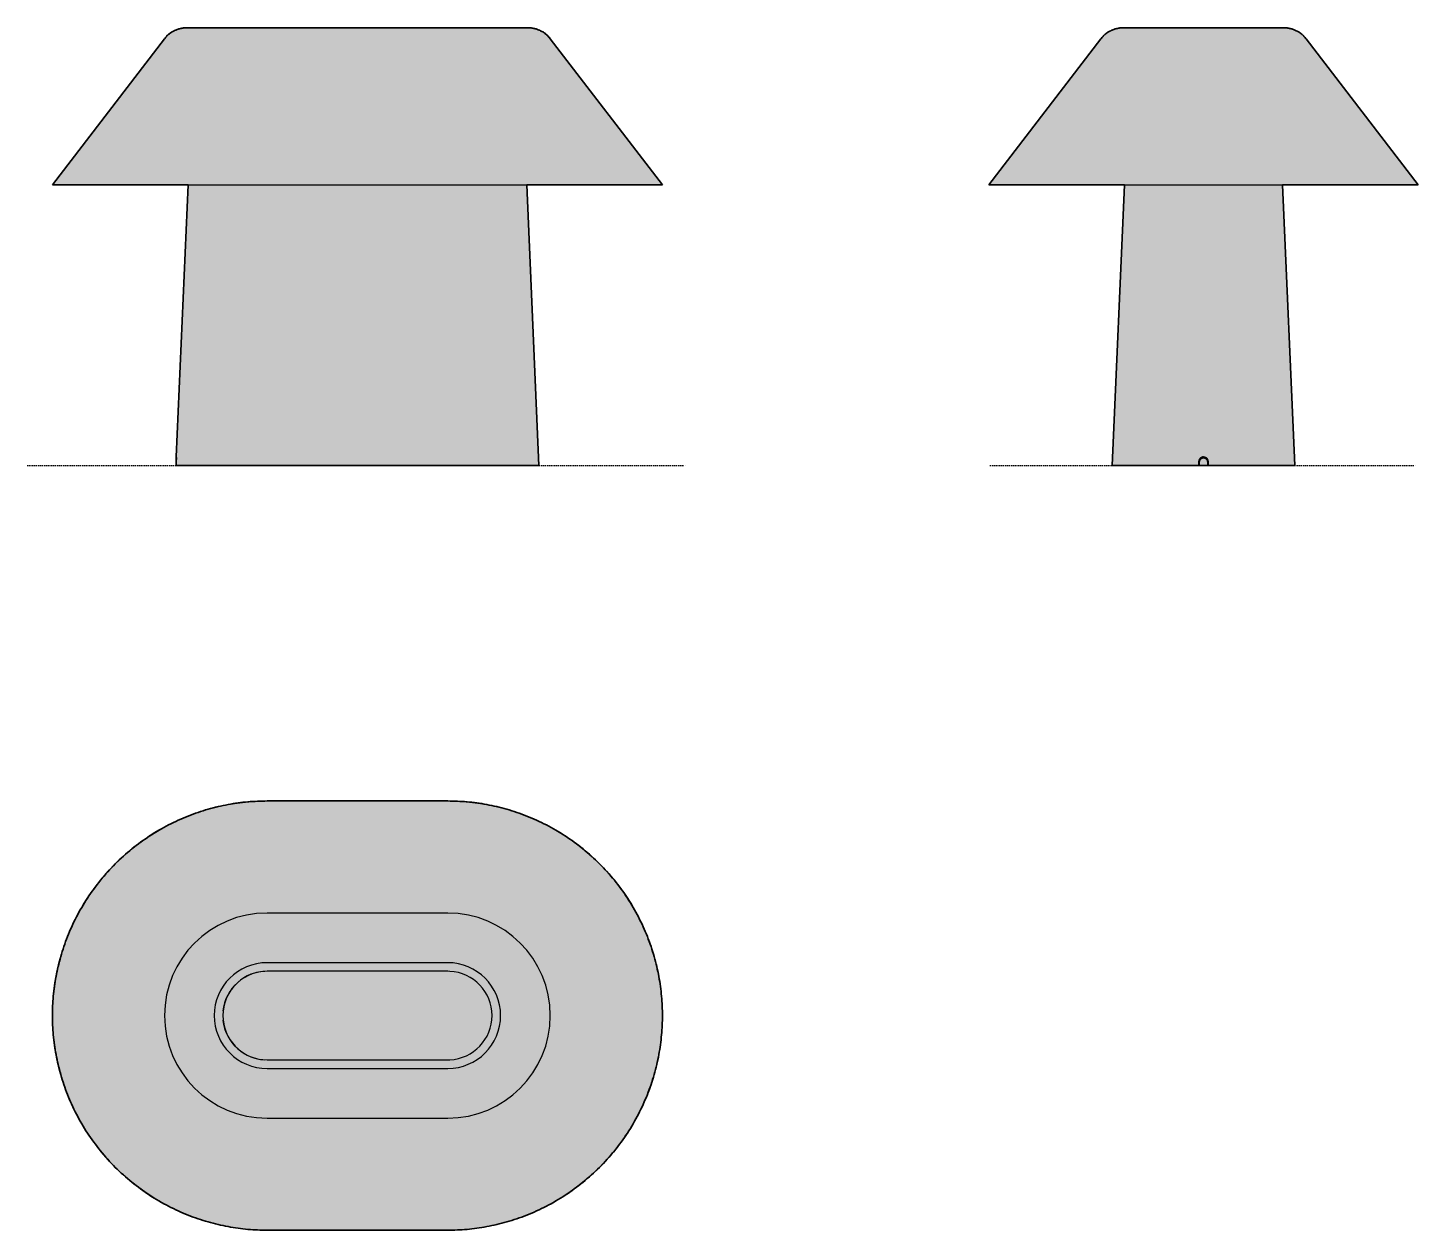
# Model space of a CAD drawing. Header units: millimetres. Extents: x 0 to 724, y -398 to 228.
import ezdxf

# ---------------------------------------------------------------- set-up
doc = ezdxf.new("R2010")
doc.units = ezdxf.units.MM
doc.linetypes.add('Dots', pattern=[1, 0, -1])
doc.layers.add('Blocks', color=7, linetype='Continuous')
doc.layers.add('Blocks$Fill', color=7, linetype='Continuous', true_color=0xffffff)
for name, color, linetype, lineweight, true_color in [('Blocks$Inner', 7, 'Continuous', 25, 0x007f00), ('Blocks$Outline', 7, 'Continuous', 35, 0xff3f3f), ('Groud', 7, 'Dots', 25, 0x243775)]:
    doc.layers.add(name, color=color, linetype=linetype, lineweight=lineweight, true_color=true_color)

# ---------------------------------------------------------------- blocks, each defined once
blk = doc.blocks.new('Drome Table Lamp Top')
at = {"layer": 'Blocks$Fill'}
blk.add_hatch(color=256, dxfattribs=at).paths.add_polyline_path([(111.74, 111.74), (109.26, 111.71), (106.76, 111.63), (104.24, 111.49), (101.7, 111.29), (99.14, 111.03), (96.58, 110.71), (94, 110.32), (91.41, 109.87), (88.81, 109.36), (86.21, 108.78), (83.6, 108.14), (80.99, 107.43), (78.39, 106.65), (75.79, 105.8), (73.19, 104.88), (70.61, 103.89), (68.04, 102.84), (65.48, 101.71), (62.94, 100.52), (60.42, 99.26), (57.92, 97.92), (55.45, 96.52), (53.01, 95.06), (50.59, 93.52), (48.22, 91.93), (45.87, 90.26), (43.57, 88.54), (41.31, 86.75), (39.09, 84.9), (36.92, 82.99), (34.8, 81.03), (32.73, 79.01), (30.71, 76.94), (28.75, 74.82), (26.84, 72.65), (24.99, 70.43), (23.2, 68.17), (21.48, 65.86), (19.81, 63.52), (18.21, 61.14), (16.68, 58.73), (15.21, 56.29), (13.81, 53.82), (12.48, 51.32), (11.22, 48.8), (10.03, 46.26), (8.9, 43.7), (7.85, 41.13), (6.86, 38.55), (5.94, 35.95), (5.09, 33.35), (4.31, 30.75), (3.6, 28.14), (2.96, 25.53), (2.38, 22.93), (1.87, 20.33), (1.42, 17.74), (1.03, 15.16), (0.71, 12.59), (0.45, 10.04), (0.25, 7.5), (0.11, 4.98), (0.03, 2.48), (0, 0), (0.03, -2.48), (0.11, -4.98), (0.25, -7.5), (0.45, -10.04), (0.71, -12.59), (1.03, -15.16), (1.42, -17.74), (1.87, -20.33), (2.38, -22.93), (2.96, -25.53), (3.6, -28.14), (4.31, -30.75), (5.09, -33.35), (5.94, -35.95), (6.86, -38.55), (7.85, -41.13), (8.9, -43.7), (10.03, -46.26), (11.22, -48.8), (12.48, -51.32), (13.81, -53.82), (15.21, -56.29), (16.68, -58.73), (18.21, -61.14), (19.81, -63.52), (21.48, -65.86), (23.2, -68.17), (24.99, -70.43), (26.84, -72.65), (28.75, -74.82), (30.71, -76.94), (32.73, -79.01), (34.8, -81.03), (36.92, -82.99), (39.09, -84.9), (41.31, -86.75), (43.57, -88.54), (45.87, -90.26), (48.22, -91.93), (50.59, -93.52), (53.01, -95.06), (55.45, -96.52), (57.92, -97.92), (60.42, -99.26), (62.94, -100.52), (65.48, -101.71), (68.04, -102.84), (70.61, -103.89), (73.19, -104.88), (75.79, -105.8), (78.39, -106.65), (80.99, -107.43), (83.6, -108.14), (86.21, -108.78), (88.81, -109.36), (91.41, -109.87), (94, -110.32), (96.58, -110.71), (99.14, -111.03), (101.7, -111.29), (104.24, -111.49), (106.76, -111.63), (109.26, -111.71), (111.74, -111.74), (158.74, -111.74), (205.74, -111.74), (208.22, -111.71), (210.72, -111.63), (213.24, -111.49), (215.78, -111.29), (218.33, -111.03), (220.9, -110.71), (223.48, -110.32), (226.07, -109.87), (228.67, -109.36), (231.27, -108.78), (233.88, -108.14), (236.48, -107.43), (239.09, -106.65), (241.69, -105.8), (244.28, -104.88), (246.87, -103.89), (249.44, -102.84), (252, -101.71), (254.54, -100.52), (257.06, -99.26), (259.56, -97.92), (262.03, -96.52), (264.47, -95.06), (266.88, -93.52), (269.26, -91.93), (271.6, -90.26), (273.91, -88.54), (276.17, -86.75), (278.38, -84.9), (280.56, -82.99), (282.68, -81.03), (284.75, -79.01), (286.77, -76.94), (288.73, -74.82), (290.64, -72.65), (292.49, -70.43), (294.28, -68.17), (296, -65.86), (297.66, -63.52), (299.26, -61.14), (300.8, -58.73), (302.26, -56.29), (303.66, -53.82), (304.99, -51.32), (306.26, -48.8), (307.45, -46.26), (308.58, -43.7), (309.63, -41.13), (310.62, -38.55), (311.54, -35.95), (312.38, -33.35), (313.16, -30.75), (313.88, -28.14), (314.52, -25.53), (315.1, -22.93), (315.61, -20.33), (316.06, -17.74), (316.44, -15.16), (316.77, -12.59), (317.03, -10.04), (317.23, -7.5), (317.37, -4.98), (317.45, -2.48), (317.48, 0), (317.45, 2.48), (317.37, 4.98), (317.23, 7.5), (317.03, 10.04), (316.77, 12.59), (316.44, 15.16), (316.06, 17.74), (315.61, 20.33), (315.1, 22.93), (314.52, 25.53), (313.88, 28.14), (313.16, 30.75), (312.38, 33.35), (311.54, 35.95), (310.62, 38.55), (309.63, 41.13), (308.58, 43.7), (307.45, 46.26), (306.26, 48.8), (304.99, 51.32), (303.66, 53.82), (302.26, 56.29), (300.8, 58.73), (299.26, 61.14), (297.66, 63.52), (296, 65.86), (294.28, 68.17), (292.49, 70.43), (290.64, 72.65), (288.73, 74.82), (286.77, 76.94), (284.75, 79.01), (282.68, 81.03), (280.56, 82.99), (278.38, 84.9), (276.17, 86.75), (273.91, 88.54), (271.6, 90.26), (269.26, 91.93), (266.88, 93.52), (264.47, 95.06), (262.03, 96.52), (259.56, 97.92), (257.06, 99.26), (254.54, 100.52), (252, 101.71), (249.44, 102.84), (246.87, 103.89), (244.28, 104.88), (241.69, 105.8), (239.09, 106.65), (236.48, 107.43), (233.88, 108.14), (231.27, 108.78), (228.67, 109.36), (226.07, 109.87), (223.48, 110.32), (220.9, 110.71), (218.33, 111.03), (215.78, 111.29), (213.24, 111.49), (210.72, 111.63), (208.22, 111.71), (205.74, 111.74)], flags=0)
at = {"layer": 'Blocks$Inner'}
for p, q in [((111.74, 111.74), (205.74, 111.74)), ((205.74, 53.4), (111.74, 53.4)), ((205.74, 27.53), (111.74, 27.53)), ((111.74, -27.53), (205.74, -27.53)), ((111.74, -53.4), (205.74, -53.4))]:
    blk.add_line(p, q, dxfattribs=at)
for points in [[(206.89, 23.02), (205.79, 23.05), (111.69, 23.05)], [(111.69, -23.05), (205.79, -23.05), (206.89, -23.02)], [(205.74, -111.74), (158.74, -111.74), (111.74, -111.74)]]:
    blk.add_lwpolyline(points, dxfattribs=at)
at = {"layer": 'Blocks$Inner', "extrusion": (0, 0, -1)}
for centre, start, end in [((-111.74, 0), 270, 90), ((-205.74, 0), 90, 270)]:
    blk.add_arc(centre, 111.74, start, end, dxfattribs=at)
at = {"layer": 'Blocks$Inner'}
for centre, radius, start, end in [((111.74, 0), 53.4, 90, 270), ((205.74, 0), 53.4, 270, 90), ((111.74, 0), 27.53, 90, 270), ((111.74, 0), 23.05, 92.86637, 267.13363), ((111.69, 0), 23.05, 90, 174.03332), ((205.74, 0), 27.53, 270, 90), ((205.74, 0), 23.05, 272.86637, 87.13363), ((111.69, 0), 23.05, 185.96668, 270)]:
    blk.add_arc(centre, radius, start, end, dxfattribs=at)
at = {"layer": 'Blocks$Outline'}
for points in [[(205.74, 111.74), (111.74, 111.74)], [(111.74, -111.74), (158.74, -111.74)], [(158.74, -111.74), (205.74, -111.74)]]:
    blk.add_lwpolyline(points, dxfattribs=at)
for points in [[(111.74, 111.74), (0, 111.74), (0, 0), (0, -111.74), (111.74, -111.74)], [(205.74, -111.74), (317.48, -111.74), (317.48, 0), (317.48, 111.74), (205.74, 111.74)]]:
    blk.add_rational_spline(points, [1, 0.707106781187, 1, 0.707106781187, 1], degree=2, knots=[0, 0, 0, 175.518841, 175.518841, 351.037683, 351.037683, 351.037683], dxfattribs=at)
blk = doc.blocks.new('Drome Table Lamp Side')
at = {"layer": 'Blocks$Fill'}
blk.add_hatch(color=256, dxfattribs=at).paths.add_polyline_path([(68.93, 227.92), (68.53, 227.92), (68.12, 227.9), (67.72, 227.87), (67.31, 227.83), (66.9, 227.78), (66.49, 227.72), (66.08, 227.64), (65.68, 227.56), (65.27, 227.46), (64.87, 227.34), (64.47, 227.22), (64.07, 227.09), (63.67, 226.94), (63.28, 226.78), (62.9, 226.61), (62.51, 226.43), (62.14, 226.24), (61.77, 226.03), (61.4, 225.82), (61.05, 225.6), (60.7, 225.36), (60.35, 225.12), (60.02, 224.87), (59.69, 224.61), (59.38, 224.34), (59.07, 224.06), (58.77, 223.77), (58.48, 223.48), (58.2, 223.18), (57.93, 222.88), (57.67, 222.57), (57.42, 222.25), (-0.92, 146.22), (69.7, 146.22), (63.32, 0), (108.29, 0), (108.82, 0), (112.82, 0), (112.82, 0), (113.35, 0), (158.32, 0), (151.94, 146.22), (222.56, 146.22), (164.22, 222.25), (163.97, 222.57), (163.71, 222.88), (163.44, 223.18), (163.16, 223.48), (162.87, 223.77), (162.57, 224.06), (162.26, 224.34), (161.95, 224.61), (161.62, 224.87), (161.29, 225.12), (160.95, 225.36), (160.6, 225.6), (160.24, 225.82), (159.87, 226.03), (159.5, 226.24), (159.13, 226.43), (158.75, 226.61), (158.36, 226.78), (157.97, 226.94), (157.57, 227.09), (157.18, 227.22), (156.77, 227.34), (156.37, 227.46), (155.96, 227.56), (155.56, 227.64), (155.15, 227.72), (154.74, 227.78), (154.33, 227.83), (153.93, 227.87), (153.52, 227.9), (153.12, 227.92), (152.71, 227.92)], flags=0)
at = {"layer": 'Blocks$Inner'}
for p, q in [((152.71, 227.92), (68.93, 227.92)), ((112.82, 2), (112.82, 0))]:
    blk.add_line(p, q, dxfattribs=at)
for points in [[(57.42, 222.25), (-0.92, 146.22), (222.56, 146.22), (164.22, 222.25)], [(108.29, 0), (63.32, 0), (69.7, 146.22)], [(113.35, 0), (158.32, 0), (151.94, 146.22)], [(112.82, 0), (108.82, 0), (108.82, 2)]]:
    blk.add_lwpolyline(points, dxfattribs=at)
for centre, start, end in [((68.93, 213.42), 90, 142.5), ((152.71, 213.42), 37.5, 90)]:
    blk.add_arc(centre, 14.5, start, end, dxfattribs=at)
for points, knots in [([(108.3, 2.02), (108.29, 1.8), (108.29, 1.47), (108.29, 1.03), (108.29, 0.69), (108.29, 0.34), (108.29, 0.11), (108.29, 0)], [11.695188, 11.695188, 11.695188, 11.695188, 12.01708, 12.186319, 12.355751, 12.525374, 12.695188, 12.695188, 12.695188, 12.695188]), ([(108.82, 0), (108.82, 0), (108.82, 0), (108.8, 0), (108.78, 0), (108.73, 0), (108.67, 0), (108.59, 0), (108.5, 0), (108.4, 0), (108.33, 0), (108.29, 0)], [0, 0, 0, 0, 0.084337, 0.167925, 0.252357, 0.375307, 0.499983, 0.621727, 0.747481, 0.872391, 1, 1, 1, 1]), ([(113.34, 2.02), (113.34, 2.07), (113.34, 2.16), (113.33, 2.29), (113.32, 2.39), (113.3, 2.53), (113.25, 2.71), (113.17, 2.95), (113, 3.32), (112.65, 3.8), (111.93, 4.34), (111.17, 4.54), (110.59, 4.52), (110.26, 4.47), (109.94, 4.38), (109.64, 4.23), (109.42, 4.11), (109.22, 3.96), (108.97, 3.74), (108.71, 3.42), (108.5, 3.04), (108.4, 2.74), (108.33, 2.47), (108.3, 2.24), (108.3, 2.08), (108.3, 2.02)], [10.695188, 10.695188, 10.695188, 10.695188, 10.713513, 10.729467, 10.74313, 10.754539, 10.782055, 10.814089, 10.849925, 10.937814, 11.036323, 11.190478, 11.223862, 11.25467, 11.318588, 11.350425, 11.382147, 11.413746, 11.445244, 11.508056, 11.570712, 11.606809, 11.632572, 11.673566, 11.695188, 11.695188, 11.695188, 11.695188]), ([(108.82, 2), (108.82, 2.08), (108.83, 2.25), (108.88, 2.49), (108.96, 2.74), (109.07, 2.98), (109.22, 3.21), (109.42, 3.43), (109.69, 3.66), (110.05, 3.87), (110.45, 3.98), (110.82, 4.01), (111.19, 3.98), (111.59, 3.87), (111.96, 3.66), (112.2, 3.46), (112.35, 3.29), (112.45, 3.16), (112.54, 3.02), (112.62, 2.88), (112.68, 2.74), (112.73, 2.59), (112.77, 2.44), (112.8, 2.29), (112.82, 2.15), (112.82, 2.05), (112.82, 2)], [5.695188, 5.695188, 5.695188, 5.695188, 5.734124, 5.774171, 5.815334, 5.857615, 5.901016, 5.94554, 5.998746, 6.0705, 6.144541, 6.195347, 6.245907, 6.320141, 6.391826, 6.444948, 6.471795, 6.498236, 6.524271, 6.5499, 6.575124, 6.599943, 6.624359, 6.648371, 6.67198, 6.695188, 6.695188, 6.695188, 6.695188]), ([(112.82, 0), (112.82, 0), (112.85, 0), (112.95, 0), (113.08, 0), (113.21, 0), (113.31, 0), (113.35, 0)], [8.695188, 8.695188, 8.695188, 8.695188, 8.938049, 9.159531, 9.359577, 9.538141, 9.695188, 9.695188, 9.695188, 9.695188]), ([(113.35, 0), (113.35, 0.17), (113.35, 0.5), (113.34, 1.18), (113.34, 1.68), (113.34, 2.02)], [9.695188, 9.695188, 9.695188, 9.695188, 9.944561, 10.194998, 10.695188, 10.695188, 10.695188, 10.695188])]:
    blk.add_open_spline(points, degree=3, knots=knots, dxfattribs=at)
at = {"layer": 'Blocks$Outline'}
for points in [[(152.71, 227.92), (68.93, 227.92)], [(57.42, 222.25), (-0.92, 146.22)], [(222.56, 146.22), (164.22, 222.25)], [(-0.92, 146.22), (69.7, 146.22)], [(69.7, 146.22), (63.32, 0)], [(158.32, 0), (151.94, 146.22)], [(151.94, 146.22), (222.56, 146.22)], [(63.32, 0), (108.29, 0)], [(108.82, 0), (112.82, 0)], [(113.35, 0), (158.32, 0)]]:
    blk.add_lwpolyline(points, dxfattribs=at)
for points in [[(68.93, 227.92), (61.78, 227.92), (57.42, 222.25)], [(164.22, 222.25), (159.87, 227.92), (152.71, 227.92)]]:
    blk.add_rational_spline(points, [1, 0.896872741532, 1], degree=2, dxfattribs=at)
for points, knots in [([(108.29, 0), (108.33, 0), (108.4, 0), (108.5, 0), (108.59, 0), (108.67, 0), (108.73, 0), (108.78, 0), (108.8, 0), (108.82, 0), (108.82, 0), (108.82, 0)], [-0.9999992, -0.9999992, -0.9999992, -0.9999992, -0.8723905, -0.7474811, -0.6217266, -0.4999829, -0.3753069, -0.2523566, -0.1679247, -0.0843371, 0, 0, 0, 0]), ([(112.82, 0), (112.82, 0), (112.85, 0), (112.95, 0), (113.08, 0), (113.21, 0), (113.31, 0), (113.35, 0)], [0, 0, 0, 0, 0.242861, 0.464343, 0.664389, 0.842953, 1, 1, 1, 1])]:
    blk.add_open_spline(points, degree=3, knots=knots, dxfattribs=at)
blk = doc.blocks.new('Drome Table Lamp Front')
at = {"layer": 'Blocks$Fill'}
blk.add_hatch(color=256, dxfattribs=at).paths.add_polyline_path([(82.66, 227.92), (82.26, 227.92), (81.85, 227.9), (81.45, 227.87), (81.04, 227.83), (80.63, 227.78), (80.23, 227.72), (79.82, 227.64), (79.41, 227.56), (79.01, 227.46), (78.6, 227.34), (78.2, 227.22), (77.8, 227.09), (77.41, 226.94), (77.02, 226.78), (76.63, 226.61), (76.25, 226.43), (75.87, 226.24), (75.5, 226.03), (75.14, 225.82), (74.78, 225.6), (74.43, 225.36), (74.09, 225.12), (73.75, 224.87), (73.43, 224.61), (73.11, 224.34), (72.8, 224.06), (72.5, 223.77), (72.22, 223.48), (71.94, 223.18), (71.67, 222.88), (71.41, 222.57), (71.16, 222.25), (12.82, 146.22), (83.44, 146.22), (77.25, 4.52), (77.25, 4.52), (77.25, 4.52), (77.25, 4.52), (77.25, 4.52), (77.25, 4.52), (77.25, 4.52), (77.25, 4.52), (77.25, 4.52), (77.25, 4.52), (77.25, 4.52), (77.25, 4.52), (77.25, 4.52), (77.25, 4.52), (77.25, 4.52), (77.25, 4.52), (77.25, 4.52), (77.25, 4.52), (77.25, 4.52), (77.25, 4.47), (77.24, 2.94), (77.21, 2.02), (77.12, 0), (124.55, 0), (171.55, 0), (218.55, 0), (266.06, 0), (259.67, 146.22), (330.29, 146.22), (271.95, 222.25), (271.7, 222.57), (271.44, 222.88), (271.17, 223.18), (270.89, 223.48), (270.61, 223.77), (270.31, 224.06), (270, 224.34), (269.68, 224.61), (269.36, 224.87), (269.02, 225.12), (268.68, 225.36), (268.33, 225.6), (267.97, 225.82), (267.61, 226.03), (267.24, 226.24), (266.86, 226.43), (266.48, 226.61), (266.09, 226.78), (265.7, 226.94), (265.31, 227.09), (264.91, 227.22), (264.51, 227.34), (264.1, 227.46), (263.7, 227.56), (263.29, 227.64), (262.88, 227.72), (262.48, 227.78), (262.07, 227.83), (261.66, 227.87), (261.25, 227.9), (260.85, 227.92), (260.45, 227.92), (218.55, 227.92), (124.55, 227.92)], flags=0)
at = {"layer": 'Blocks$Inner'}
blk.add_line((83.44, 146.22), (77.25, 4.52), dxfattribs=at)
for points in [[(260.45, 227.92), (218.55, 227.92), (124.55, 227.92), (82.66, 227.92)], [(71.16, 222.25), (12.82, 146.22), (124.55, 146.22), (171.55, 146.22), (218.55, 146.22), (330.29, 146.22), (271.95, 222.25)], [(77.12, 0), (124.55, 0), (171.55, 0), (218.55, 0), (266.06, 0), (259.67, 146.22)]]:
    blk.add_lwpolyline(points, dxfattribs=at)
for centre, start, end in [((82.66, 213.42), 90, 142.5), ((260.45, 213.42), 37.5, 90)]:
    blk.add_arc(centre, 14.5, start, end, dxfattribs=at)
for points, knots in [([(77.21, 2.02), (77.19, 1.68), (77.17, 1.18), (77.14, 0.5), (77.13, 0.17), (77.12, 0)], [142.838478, 142.838478, 142.838478, 142.838478, 143.338668, 143.589105, 143.838478, 143.838478, 143.838478, 143.838478]), ([(77.25, 4.52), (77.25, 4.52), (77.25, 4.58), (77.25, 4.35), (77.25, 3.81), (77.24, 2.97), (77.22, 2.33), (77.21, 2.02)], [141.838478, 141.838478, 141.838478, 141.838478, 141.846176, 142.101161, 142.353927, 142.601324, 142.838478, 142.838478, 142.838478, 142.838478]), ([(77.38, 4.13), (77.37, 4.11), (77.35, 4.07), (77.33, 3.62), (77.29, 2.91), (77.26, 2.32), (77.24, 2.02)], [0, 0, 0, 0, 0.204759, 0.465685, 0.730529, 1, 1, 1, 1]), ([(77.24, 2.02), (77.26, 2.32), (77.29, 2.91), (77.33, 3.62), (77.35, 4.07), (77.37, 4.11), (77.38, 4.13)], [1, 1, 1, 1, 1.269566, 1.534543, 1.795673, 2, 2, 2, 2]), ([(77.25, 4.53), (77.25, 4.5), (77.25, 4.43), (77.27, 4.33), (77.32, 4.24), (77.36, 4.18), (77.39, 4.15)], [0, 0, 0, 0, 0.231908, 0.478335, 0.736235, 1, 1, 1, 1])]:
    blk.add_open_spline(points, degree=3, knots=knots, dxfattribs=at)
at = {"layer": 'Blocks$Outline'}
for points in [[(124.55, 227.92), (82.66, 227.92)], [(218.55, 227.92), (124.55, 227.92)], [(260.45, 227.92), (218.55, 227.92)], [(71.16, 222.25), (12.82, 146.22)], [(330.29, 146.22), (271.95, 222.25)], [(12.82, 146.22), (83.44, 146.22)], [(83.44, 146.22), (77.25, 4.52)], [(266.06, 0), (259.67, 146.22)], [(259.67, 146.22), (330.29, 146.22)], [(77.12, 0), (124.55, 0)], [(124.55, 0), (171.55, 0)], [(171.55, 0), (218.55, 0)], [(218.55, 0), (266.06, 0)]]:
    blk.add_lwpolyline(points, dxfattribs=at)
for points in [[(82.66, 227.92), (75.51, 227.92), (71.16, 222.25)], [(271.95, 222.25), (267.6, 227.92), (260.45, 227.92)]]:
    blk.add_rational_spline(points, [1, 0.896872741532, 1], degree=2, dxfattribs=at)
for points, knots in [([(77.21, 2.02), (77.19, 1.68), (77.17, 1.18), (77.14, 0.5), (77.13, 0.17), (77.12, 0)], [-1, -1, -1, -1, -0.4998099, -0.2493727, -0.0000008, -0.0000008, -0.0000008, -0.0000008]), ([(77.25, 4.47), (77.25, 4.43), (77.25, 4.24), (77.25, 3.81), (77.24, 2.97), (77.22, 2.33), (77.21, 2.02)], [-0.8442518, -0.8442518, -0.8442518, -0.8442518, -0.7373093, -0.4845456, -0.2371511, 0, 0, 0, 0]), ([(77.25, 4.52), (77.25, 4.52), (77.25, 4.5), (77.25, 4.49), (77.25, 4.47)], [0.0269295, 0.0269295, 0.0269295, 0.0269295, 0.0269635, 0.1294359, 0.1294359, 0.1294359, 0.1294359])]:
    blk.add_open_spline(points, degree=3, knots=knots, dxfattribs=at)

msp = doc.modelspace()

# ---------------------------------------------------------------- linework, layer by layer
at = {"layer": 'Groud'}
for points in [[(0, 0), (343.11, 0)], [(501.1, 0), (722.74, 0)]]:
    msp.add_lwpolyline(points, dxfattribs=at)

# ---------------------------------------------------------------- block references
at = {"layer": 'Blocks'}
for name, p in [('Drome Table Lamp Front', (0, 0)), ('Drome Table Lamp Side', (501.1, 0)), ('Drome Table Lamp Top', (12.82, -286.33))]:
    msp.add_blockref(name, p, dxfattribs=at)

doc.saveas('drawing.dxf')
